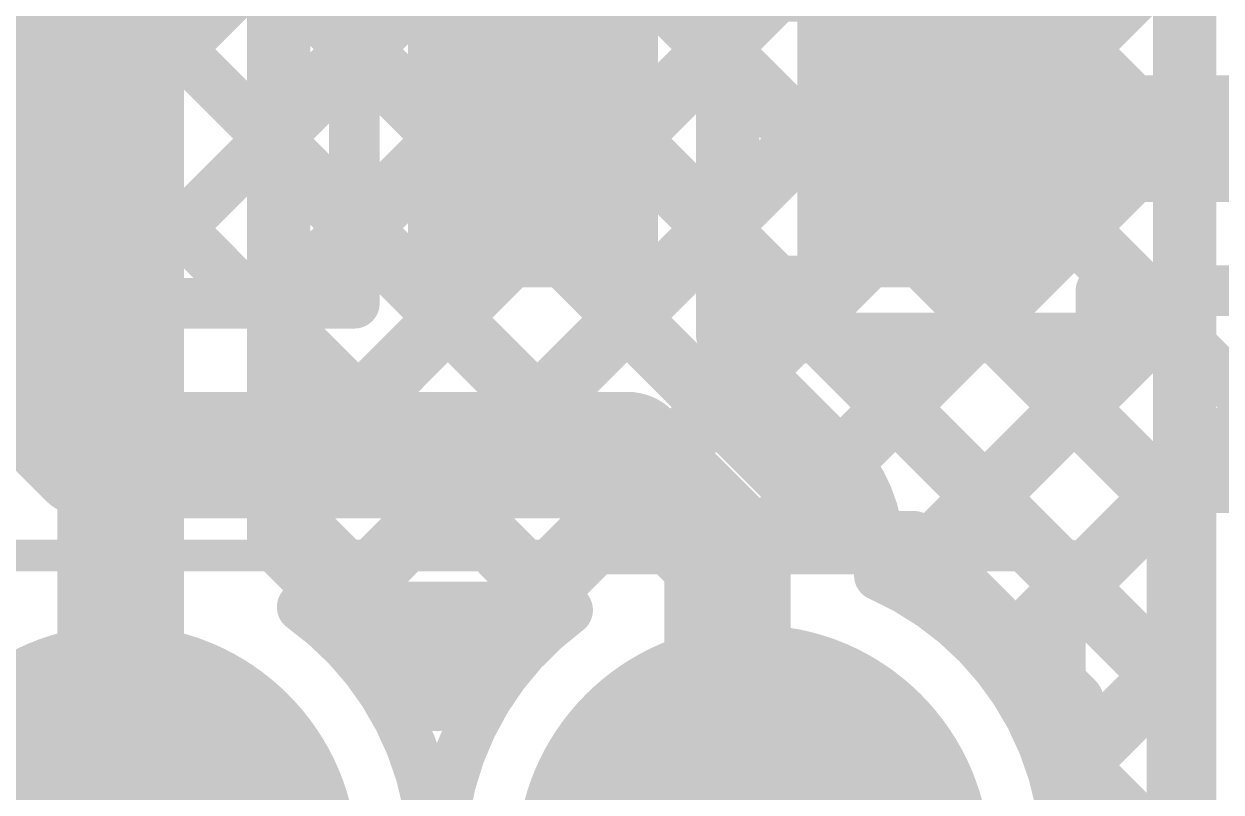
# Model space of a CAD drawing. Header units: inches. Extents: x -1.9 to 9.4, y 0 to 6.7.
# Drawn here: x 0.7271 to 0.9163, y 2.5126 to 2.6339 of the extents above; entities that cross this region are included whole.
import ezdxf

# ---------------------------------------------------------------- set-up
doc = ezdxf.new("R2010")
doc.units = ezdxf.units.IN
doc.header["$MEASUREMENT"] = 0
for name, color, linetype in [('Bottom Layer', 5, 'Continuous'), ('Bottom Solder', 6, 'Continuous'), ('Multi-Layer', 9, 'Continuous'), ('Pad Holes', 156, 'Continuous'), ('Top Layer', 1, 'Continuous'), ('Top Overlay', 2, 'Continuous'), ('Top Paste', 8, 'Continuous'), ('Top Solder', 216, 'Continuous')]:
    doc.layers.add(name, color=color, linetype=linetype)

# ---------------------------------------------------------------- blocks, each defined once
blk = doc.blocks.new('SOP_4_2_54_10')
at = {"layer": 'Top Layer'}
blk.add_hatch(color=1, dxfattribs=at).paths.add_polyline_path([(0.09449, 0.06575), (0.15157, 0.06575), (0.15157, 0.03425), (0.09449, 0.03425)])
at = {"layer": 'Top Paste'}
blk.add_hatch(color=8, dxfattribs=at).paths.add_polyline_path([(0.09449, 0.06575), (0.15157, 0.06575), (0.15157, 0.03425), (0.09449, 0.03425)])
at = {"layer": 'Top Solder'}
blk.add_hatch(color=216, dxfattribs=at).paths.add_polyline_path([(0.09049, 0.06975), (0.15557, 0.06975), (0.15557, 0.03025), (0.09049, 0.03025)])
blk = doc.blocks.new('R___0603_16')
at = {"layer": 'Top Layer'}
for points in [[(-0.015, 0.0175), (-0.015, -0.0175), (-0.045, -0.0175), (-0.045, 0.0175)], [(0.045, 0.0175), (0.045, -0.0175), (0.015, -0.0175), (0.015, 0.0175)]]:
    blk.add_hatch(color=1, dxfattribs=at).paths.add_polyline_path(points)
at = {"layer": 'Top Paste'}
for points in [[(-0.015, 0.0175), (-0.015, -0.0175), (-0.045, -0.0175), (-0.045, 0.0175)], [(0.045, 0.0175), (0.045, -0.0175), (0.015, -0.0175), (0.015, 0.0175)]]:
    blk.add_hatch(color=8, dxfattribs=at).paths.add_polyline_path(points)
at = {"layer": 'Top Solder'}
for points in [[(-0.011, 0.0215), (-0.011, -0.0215), (-0.049, -0.0215), (-0.049, 0.0215)], [(0.049, 0.0215), (0.049, -0.0215), (0.011, -0.0215), (0.011, 0.0215)]]:
    blk.add_hatch(color=216, dxfattribs=at).paths.add_polyline_path(points)
at = {"layer": 'Top Overlay'}
for points in [[(-0.048, 0.021, 0.005, 0.005, 0), (0.048, 0.021, 0.005, 0.005, 0)], [(-0.048, -0.021, 0.005, 0.005, 0), (-0.048, 0.021, 0.005, 0.005, 0)], [(0.048, -0.021, 0.005, 0.005, 0), (0.048, 0.021, 0.005, 0.005, 0)], [(-0.048, -0.021, 0.005, 0.005, 0), (0.048, -0.021, 0.005, 0.005, 0)]]:
    blk.add_lwpolyline(points, format="xyseb", dxfattribs=at)
for points in [[(-0.04925, 0.021, 0.0025, 0.0025, 1), (-0.04675, 0.021, 0.0025, 0.0025, 1)], [(-0.04925, 0.021, 0.0025, 0.0025, 1), (-0.04675, 0.021, 0.0025, 0.0025, 1)], [(0.04675, 0.021, 0.0025, 0.0025, 1), (0.04925, 0.021, 0.0025, 0.0025, 1)], [(0.04675, 0.021, 0.0025, 0.0025, 1), (0.04925, 0.021, 0.0025, 0.0025, 1)], [(-0.04925, -0.021, 0.0025, 0.0025, 1), (-0.04675, -0.021, 0.0025, 0.0025, 1)], [(-0.04925, -0.021, 0.0025, 0.0025, 1), (-0.04675, -0.021, 0.0025, 0.0025, 1)], [(0.04675, -0.021, 0.0025, 0.0025, 1), (0.04925, -0.021, 0.0025, 0.0025, 1)], [(0.04675, -0.021, 0.0025, 0.0025, 1), (0.04925, -0.021, 0.0025, 0.0025, 1)]]:
    blk.add_lwpolyline(points, format="xyseb", close=True, dxfattribs=at)
blk = doc.blocks.new('PH_01338_21')
at = {"layer": 'Bottom Layer'}
h = blk.add_hatch(color=5, dxfattribs=at)
edge = h.paths.add_edge_path()
edge.add_arc((0.1, 0.05), 0.03543, 0, 360)
h = blk.add_hatch(color=5, dxfattribs=at)
edge = h.paths.add_edge_path()
edge.add_arc((0.2, 0.05), 0.03543, 0, 360)
at = {"layer": 'Bottom Solder'}
h = blk.add_hatch(color=6, dxfattribs=at)
edge = h.paths.add_edge_path()
edge.add_arc((0.1, 0.05), 0.03743, 0, 360)
h = blk.add_hatch(color=6, dxfattribs=at)
edge = h.paths.add_edge_path()
edge.add_arc((0.2, 0.05), 0.03743, 0, 360)
at = {"layer": 'Multi-Layer'}
h = blk.add_hatch(color=9, dxfattribs=at)
edge = h.paths.add_edge_path()
edge.add_arc((0.1, 0.05), 0.03543, 0, 360)
h = blk.add_hatch(color=9, dxfattribs=at)
edge = h.paths.add_edge_path()
edge.add_arc((0.2, 0.05), 0.03543, 0, 360)
at = {"layer": 'Pad Holes'}
h = blk.add_hatch(color=7, dxfattribs=at)
edge = h.paths.add_edge_path()
edge.add_arc((0.1, 0.05), 0.02165, 0, 360)
h = blk.add_hatch(color=7, dxfattribs=at)
edge = h.paths.add_edge_path()
edge.add_arc((0.2, 0.05), 0.02165, 0, 360)
at = {"layer": 'Top Layer'}
h = blk.add_hatch(color=1, dxfattribs=at)
edge = h.paths.add_edge_path()
edge.add_arc((0.1, 0.05), 0.03543, 0, 360)
h = blk.add_hatch(color=1, dxfattribs=at)
edge = h.paths.add_edge_path()
edge.add_arc((0.2, 0.05), 0.03543, 0, 360)
at = {"layer": 'Top Solder'}
h = blk.add_hatch(color=216, dxfattribs=at)
edge = h.paths.add_edge_path()
edge.add_arc((0.1, 0.05), 0.03743, 0, 360)
h = blk.add_hatch(color=216, dxfattribs=at)
edge = h.paths.add_edge_path()
edge.add_arc((0.2, 0.05), 0.03743, 0, 360)
at = {"layer": 'Top Overlay'}
for points in [[(-0.25, 0.09842, 0.005, 0.005, 0), (0.25, 0.09842, 0.005, 0.005, 0)], [(0.25, -0.09842, 0.005, 0.005, 0), (0.25, 0.09842, 0.005, 0.005, 0)]]:
    blk.add_lwpolyline(points, format="xyseb", dxfattribs=at)
blk.add_lwpolyline([(0.24875, 0.09842, 0.0025, 0.0025, 1), (0.25125, 0.09842, 0.0025, 0.0025, 1)], format="xyseb", close=True, dxfattribs=at)
blk.add_lwpolyline([(0.24875, 0.09842, 0.0025, 0.0025, 1), (0.25125, 0.09842, 0.0025, 0.0025, 1)], format="xyseb", close=True, dxfattribs=at)

msp = doc.modelspace()

# ---------------------------------------------------------------- linework, layer by layer
at = {"layer": 'Bottom Layer'}
for points in [[(0.74239, 2.50157, 0.02, 0.02, 0), (0.74239, 2.85973, 0.02, 0.02, 0)], [(0.76739, 2.55201, 0.01, 0.01, 0), (0.76739, 2.84723, 0.01, 0.01, 0)], [(0.91055, 2.43861, 0.01, 0.01, 0), (0.91055, 2.80521, 0.01, 0.01, 0)], [(0.76739, 2.61738, 0.01, 0.01, 0), (0.91055, 2.76054, 0.01, 0.01, 0)], [(0.76739, 2.75568, 0.01, 0.01, 0), (0.91055, 2.61252, 0.01, 0.01, 0)], [(0.76739, 2.5891, 0.01, 0.01, 0), (0.91055, 2.73226, 0.01, 0.01, 0)], [(0.76739, 2.7274, 0.01, 0.01, 0), (0.91055, 2.58424, 0.01, 0.01, 0)], [(0.76739, 2.56082, 0.01, 0.01, 0), (0.91055, 2.70397, 0.01, 0.01, 0)], [(0.76739, 2.69911, 0.01, 0.01, 0), (0.91055, 2.55595, 0.01, 0.01, 0)], [(0.77724, 2.54238, 0.01, 0.01, 0), (0.91055, 2.67569, 0.01, 0.01, 0)], [(0.76739, 2.67083, 0.01, 0.01, 0), (0.91055, 2.52767, 0.01, 0.01, 0)], [(0.79138, 2.52824, 0.01, 0.01, 0), (0.91055, 2.64741, 0.01, 0.01, 0)], [(0.76739, 2.64255, 0.01, 0.01, 0), (0.85793, 2.55201, 0.01, 0.01, 0)], [(0.84344, 2.55201, 0.01, 0.01, 0), (0.91055, 2.61912, 0.01, 0.01, 0)], [(0.76739, 2.61426, 0.01, 0.01, 0), (0.82965, 2.55201, 0.01, 0.01, 0)], [(0.86967, 2.54995, 0.01, 0.01, 0), (0.91055, 2.59084, 0.01, 0.01, 0)], [(0.76739, 2.58598, 0.01, 0.01, 0), (0.80927, 2.5441, 0.01, 0.01, 0)], [(0.88381, 2.53581, 0.01, 0.01, 0), (0.91055, 2.56255, 0.01, 0.01, 0)], [(0.76739, 2.55769, 0.01, 0.01, 0), (0.79513, 2.52996, 0.01, 0.01, 0)], [(0.76761, 2.55201, 0.01, 0.01, 0), (0.79239, 2.52722, 0.01, 0.01, 0)], [(0.79239, 2.52722, 0.01, 0.01, 0), (0.81718, 2.55201, 0.01, 0.01, 0)], [(0.81718, 2.55201, 0.01, 0.01, 0), (0.86761, 2.55201, 0.01, 0.01, 0)], [(0.86761, 2.55201, 0.01, 0.01, 0), (0.89283, 2.52679, 0.01, 0.01, 0)], [(0.89283, 2.51654, 0.01, 0.01, 0), (0.91055, 2.53427, 0.01, 0.01, 0)], [(0.89283, 2.47636, 0.01, 0.01, 0), (0.89283, 2.52679, 0.01, 0.01, 0)], [(0.89283, 2.51711, 0.01, 0.01, 0), (0.91055, 2.49939, 0.01, 0.01, 0)]]:
    msp.add_lwpolyline(points, format="xyseb", dxfattribs=at)
for points in [[(0.90805, 2.61912, 0.005, 0.005, 1), (0.91305, 2.61912, 0.005, 0.005, 1)], [(0.76489, 2.61738, 0.005, 0.005, 1), (0.76989, 2.61738, 0.005, 0.005, 1)], [(0.76489, 2.61426, 0.005, 0.005, 1), (0.76989, 2.61426, 0.005, 0.005, 1)], [(0.90805, 2.61252, 0.005, 0.005, 1), (0.91305, 2.61252, 0.005, 0.005, 1)], [(0.90805, 2.59084, 0.005, 0.005, 1), (0.91305, 2.59084, 0.005, 0.005, 1)], [(0.76489, 2.5891, 0.005, 0.005, 1), (0.76989, 2.5891, 0.005, 0.005, 1)], [(0.76489, 2.58598, 0.005, 0.005, 1), (0.76989, 2.58598, 0.005, 0.005, 1)], [(0.90805, 2.58424, 0.005, 0.005, 1), (0.91305, 2.58424, 0.005, 0.005, 1)], [(0.90805, 2.56255, 0.005, 0.005, 1), (0.91305, 2.56255, 0.005, 0.005, 1)], [(0.76489, 2.56082, 0.005, 0.005, 1), (0.76989, 2.56082, 0.005, 0.005, 1)], [(0.76489, 2.55769, 0.005, 0.005, 1), (0.76989, 2.55769, 0.005, 0.005, 1)], [(0.90805, 2.55595, 0.005, 0.005, 1), (0.91305, 2.55595, 0.005, 0.005, 1)], [(0.76489, 2.55201, 0.005, 0.005, 1), (0.76989, 2.55201, 0.005, 0.005, 1)], [(0.76511, 2.55201, 0.005, 0.005, 1), (0.77011, 2.55201, 0.005, 0.005, 1)], [(0.81468, 2.55201, 0.005, 0.005, 1), (0.81968, 2.55201, 0.005, 0.005, 1)], [(0.81468, 2.55201, 0.005, 0.005, 1), (0.81968, 2.55201, 0.005, 0.005, 1)], [(0.82715, 2.55201, 0.005, 0.005, 1), (0.83215, 2.55201, 0.005, 0.005, 1)], [(0.84094, 2.55201, 0.005, 0.005, 1), (0.84594, 2.55201, 0.005, 0.005, 1)], [(0.85543, 2.55201, 0.005, 0.005, 1), (0.86043, 2.55201, 0.005, 0.005, 1)], [(0.86511, 2.55201, 0.005, 0.005, 1), (0.87011, 2.55201, 0.005, 0.005, 1)], [(0.86511, 2.55201, 0.005, 0.005, 1), (0.87011, 2.55201, 0.005, 0.005, 1)], [(0.86717, 2.54995, 0.005, 0.005, 1), (0.87217, 2.54995, 0.005, 0.005, 1)], [(0.80677, 2.5441, 0.005, 0.005, 1), (0.81177, 2.5441, 0.005, 0.005, 1)], [(0.77474, 2.54238, 0.005, 0.005, 1), (0.77974, 2.54238, 0.005, 0.005, 1)], [(0.88131, 2.53581, 0.005, 0.005, 1), (0.88631, 2.53581, 0.005, 0.005, 1)], [(0.90805, 2.53427, 0.005, 0.005, 1), (0.91305, 2.53427, 0.005, 0.005, 1)], [(0.79263, 2.52996, 0.005, 0.005, 1), (0.79763, 2.52996, 0.005, 0.005, 1)], [(0.78888, 2.52824, 0.005, 0.005, 1), (0.79388, 2.52824, 0.005, 0.005, 1)], [(0.78989, 2.52722, 0.005, 0.005, 1), (0.79489, 2.52722, 0.005, 0.005, 1)], [(0.78989, 2.52722, 0.005, 0.005, 1), (0.79489, 2.52722, 0.005, 0.005, 1)], [(0.89033, 2.52679, 0.005, 0.005, 1), (0.89533, 2.52679, 0.005, 0.005, 1)], [(0.89033, 2.52679, 0.005, 0.005, 1), (0.89533, 2.52679, 0.005, 0.005, 1)], [(0.90805, 2.52767, 0.005, 0.005, 1), (0.91305, 2.52767, 0.005, 0.005, 1)], [(0.89033, 2.51711, 0.005, 0.005, 1), (0.89533, 2.51711, 0.005, 0.005, 1)], [(0.89033, 2.51654, 0.005, 0.005, 1), (0.89533, 2.51654, 0.005, 0.005, 1)]]:
    msp.add_lwpolyline(points, format="xyseb", close=True, dxfattribs=at)
at = {"layer": 'Top Layer'}
for points in [[(0.62811, 2.78183, 0.008, 0.008, 0), (0.77934, 2.6306, 0.008, 0.008, 0)], [(0.80834, 2.61583, 0.02, 0.02, 0), (0.80834, 2.67583, 0.02, 0.02, 0)], [(0.74309, 2.62136, 0.008, 0.008, 0), (0.77934, 2.65761, 0.008, 0.008, 0)], [(0.74309, 2.59419, 0.008, 0.008, 0), (0.74309, 2.64534, 0.008, 0.008, 0)], [(0.77934, 2.58983, 0.008, 0.008, 0), (0.77934, 2.64433, 0.008, 0.008, 0)], [(0.83734, 2.5847, 0.008, 0.008, 0), (0.83734, 2.64433, 0.008, 0.008, 0)], [(0.83934, 2.58433, 0.008, 0.008, 0), (0.83934, 2.64433, 0.008, 0.008, 0)], [(0.74309, 2.63857, 0.008, 0.008, 0), (0.77934, 2.60232, 0.008, 0.008, 0)], [(0.74364, 2.59363, 0.008, 0.008, 0), (0.77934, 2.62933, 0.008, 0.008, 0)], [(0.86834, 2.61583, 0.02, 0.02, 0), (1.00834, 2.61583, 0.02, 0.02, 0)], [(0.74309, 2.61028, 0.008, 0.008, 0), (0.76354, 2.58983, 0.008, 0.008, 0)], [(0.76812, 2.58983, 0.008, 0.008, 0), (0.77934, 2.60104, 0.008, 0.008, 0)], [(0.71334, 2.59, 0.02, 0.02, 0), (0.73751, 2.56583, 0.02, 0.02, 0)], [(0.74309, 2.59419, 0.008, 0.008, 0), (0.74745, 2.58983, 0.008, 0.008, 0)], [(0.86517, 2.54545, 0.008, 0.008, 0), (0.91154, 2.59183, 0.008, 0.008, 0)], [(0.89734, 2.59183, 0.008, 0.008, 0), (0.99884, 2.59183, 0.008, 0.008, 0)], [(0.89734, 2.58433, 0.008, 0.008, 0), (0.89734, 2.59183, 0.008, 0.008, 0)], [(0.90297, 2.59183, 0.008, 0.008, 0), (0.9341, 2.56069, 0.008, 0.008, 0)], [(0.90869, 2.56069, 0.008, 0.008, 0), (0.93983, 2.59183, 0.008, 0.008, 0)], [(0.74745, 2.58983, 0.008, 0.008, 0), (0.77934, 2.58983, 0.008, 0.008, 0)], [(0.83934, 2.58433, 0.008, 0.008, 0), (0.89734, 2.58433, 0.008, 0.008, 0)], [(0.84271, 2.57957, 0.008, 0.008, 0), (0.84747, 2.58433, 0.008, 0.008, 0)], [(0.8539, 2.58433, 0.008, 0.008, 0), (0.90857, 2.52966, 0.008, 0.008, 0)], [(0.85678, 2.56535, 0.008, 0.008, 0), (0.87576, 2.58433, 0.008, 0.008, 0)], [(0.88218, 2.58433, 0.008, 0.008, 0), (0.90857, 2.55794, 0.008, 0.008, 0)], [(0.83948, 2.5828, 0.008, 0.008, 0), (0.85528, 2.567, 0.008, 0.008, 0)], [(0.73751, 2.56583, 0.02, 0.02, 0), (0.82251, 2.56583, 0.02, 0.02, 0)], [(0.82251, 2.56583, 0.02, 0.02, 0), (0.83831, 2.55003, 0.02, 0.02, 0)], [(0.85528, 2.567, 0.008, 0.008, -0.198912), (0.86231, 2.55003, 0.008, 0.008, 0)], [(0.85528, 2.567, 0.008, 0.008, -0.198912), (0.86231, 2.55003, 0.008, 0.008, 0)], [(0.88075, 2.53275, 0.008, 0.008, 0), (0.90857, 2.56057, 0.008, 0.008, 0)], [(0.90857, 2.56069, 0.008, 0.008, 0), (1.00901, 2.56069, 0.008, 0.008, 0)], [(0.90857, 2.48544, 0.008, 0.008, 0), (0.90857, 2.56069, 0.008, 0.008, 0)], [(0.83831, 2.50566, 0.02, 0.02, 0), (0.83831, 2.55003, 0.02, 0.02, 0)], [(0.86231, 2.54682, 0.008, 0.008, 0), (0.86231, 2.55003, 0.008, 0.008, 0)], [(0.79183, 2.50157, 0.008, 0.008, -1.852365), (0.72272, 2.54693, 0.008, 0.008, 0)], [(0.86231, 2.54682, 0.008, 0.008, -0.297354), (0.89183, 2.50157, 0.008, 0.008, 0)], [(0.77109, 2.54183, 0.008, 0.008, 0), (0.81257, 2.54183, 0.008, 0.008, 0)], [(0.77109, 2.54183, 0.008, 0.008, -0.242459), (0.79183, 2.50157, 0.008, 0.008, 0)], [(0.77424, 2.53938, 0.008, 0.008, 0), (0.77669, 2.54183, 0.008, 0.008, 0)], [(0.78326, 2.54183, 0.008, 0.008, 0), (0.7993, 2.52579, 0.008, 0.008, 0)], [(0.78668, 2.52353, 0.008, 0.008, 0), (0.80497, 2.54183, 0.008, 0.008, 0)], [(0.89183, 2.50157, 0.008, 0.008, -1.625144), (0.81304, 2.54135, 0.008, 0.008, 0)], [(0.89025, 2.51396, 0.008, 0.008, 0), (0.90857, 2.53228, 0.008, 0.008, 0)], [(0.88695, 2.52299, 0.008, 0.008, 0), (0.90857, 2.50137, 0.008, 0.008, 0)], [(0.83831, 2.50566, 0.02, 0.02, 0), (0.84239, 2.50157, 0.02, 0.02, 0)]]:
    msp.add_lwpolyline(points, format="xyseb", dxfattribs=at)
for points in [[(0.77734, 2.6306, 0.004, 0.004, 1), (0.78134, 2.6306, 0.004, 0.004, 1)], [(0.77734, 2.62933, 0.004, 0.004, 1), (0.78134, 2.62933, 0.004, 0.004, 1)], [(0.74109, 2.62136, 0.004, 0.004, 1), (0.74509, 2.62136, 0.004, 0.004, 1)], [(0.80334, 2.61583, 0.01, 0.01, 1), (0.81334, 2.61583, 0.01, 0.01, 1)], [(0.86334, 2.61583, 0.01, 0.01, 1), (0.87334, 2.61583, 0.01, 0.01, 1)], [(0.74109, 2.61028, 0.004, 0.004, 1), (0.74509, 2.61028, 0.004, 0.004, 1)], [(0.77734, 2.60232, 0.004, 0.004, 1), (0.78134, 2.60232, 0.004, 0.004, 1)], [(0.77734, 2.60104, 0.004, 0.004, 1), (0.78134, 2.60104, 0.004, 0.004, 1)], [(0.74109, 2.59419, 0.004, 0.004, 1), (0.74509, 2.59419, 0.004, 0.004, 1)], [(0.74109, 2.59419, 0.004, 0.004, 1), (0.74509, 2.59419, 0.004, 0.004, 1)], [(0.74164, 2.59363, 0.004, 0.004, 1), (0.74564, 2.59363, 0.004, 0.004, 1)], [(0.89534, 2.59183, 0.004, 0.004, 1), (0.89934, 2.59183, 0.004, 0.004, 1)], [(0.89534, 2.59183, 0.004, 0.004, 1), (0.89934, 2.59183, 0.004, 0.004, 1)], [(0.90097, 2.59183, 0.004, 0.004, 1), (0.90497, 2.59183, 0.004, 0.004, 1)], [(0.90954, 2.59183, 0.004, 0.004, 1), (0.91354, 2.59183, 0.004, 0.004, 1)], [(0.74545, 2.58983, 0.004, 0.004, 1), (0.74945, 2.58983, 0.004, 0.004, 1)], [(0.74545, 2.58983, 0.004, 0.004, 1), (0.74945, 2.58983, 0.004, 0.004, 1)], [(0.76154, 2.58983, 0.004, 0.004, 1), (0.76554, 2.58983, 0.004, 0.004, 1)], [(0.76612, 2.58983, 0.004, 0.004, 1), (0.77012, 2.58983, 0.004, 0.004, 1)], [(0.77734, 2.58983, 0.004, 0.004, 1), (0.78134, 2.58983, 0.004, 0.004, 1)], [(0.77734, 2.58983, 0.004, 0.004, 1), (0.78134, 2.58983, 0.004, 0.004, 1)], [(0.83534, 2.5847, 0.004, 0.004, 1), (0.83934, 2.5847, 0.004, 0.004, 1)], [(0.83734, 2.58433, 0.004, 0.004, 1), (0.84134, 2.58433, 0.004, 0.004, 1)], [(0.83734, 2.58433, 0.004, 0.004, 1), (0.84134, 2.58433, 0.004, 0.004, 1)], [(0.84547, 2.58433, 0.004, 0.004, 1), (0.84947, 2.58433, 0.004, 0.004, 1)], [(0.8519, 2.58433, 0.004, 0.004, 1), (0.8559, 2.58433, 0.004, 0.004, 1)], [(0.87376, 2.58433, 0.004, 0.004, 1), (0.87776, 2.58433, 0.004, 0.004, 1)], [(0.88018, 2.58433, 0.004, 0.004, 1), (0.88418, 2.58433, 0.004, 0.004, 1)], [(0.89534, 2.58433, 0.004, 0.004, 1), (0.89934, 2.58433, 0.004, 0.004, 1)], [(0.89534, 2.58433, 0.004, 0.004, 1), (0.89934, 2.58433, 0.004, 0.004, 1)], [(0.83748, 2.5828, 0.004, 0.004, 1), (0.84148, 2.5828, 0.004, 0.004, 1)], [(0.84071, 2.57957, 0.004, 0.004, 1), (0.84471, 2.57957, 0.004, 0.004, 1)], [(0.73251, 2.56583, 0.01, 0.01, 1), (0.74251, 2.56583, 0.01, 0.01, 1)], [(0.73251, 2.56583, 0.01, 0.01, 1), (0.74251, 2.56583, 0.01, 0.01, 1)], [(0.81751, 2.56583, 0.01, 0.01, 1), (0.82751, 2.56583, 0.01, 0.01, 1)], [(0.81751, 2.56583, 0.01, 0.01, 1), (0.82751, 2.56583, 0.01, 0.01, 1)], [(0.85328, 2.567, 0.004, 0.004, 1), (0.85728, 2.567, 0.004, 0.004, 1)], [(0.85328, 2.567, 0.004, 0.004, 1), (0.85728, 2.567, 0.004, 0.004, 1)], [(0.85328, 2.567, 0.004, 0.004, 1), (0.85728, 2.567, 0.004, 0.004, 1)], [(0.85478, 2.56535, 0.004, 0.004, 1), (0.85878, 2.56535, 0.004, 0.004, 1)], [(0.90657, 2.56069, 0.004, 0.004, 1), (0.91057, 2.56069, 0.004, 0.004, 1)], [(0.90657, 2.56069, 0.004, 0.004, 1), (0.91057, 2.56069, 0.004, 0.004, 1)], [(0.90657, 2.56057, 0.004, 0.004, 1), (0.91057, 2.56057, 0.004, 0.004, 1)], [(0.90669, 2.56069, 0.004, 0.004, 1), (0.91069, 2.56069, 0.004, 0.004, 1)], [(0.90657, 2.55794, 0.004, 0.004, 1), (0.91057, 2.55794, 0.004, 0.004, 1)], [(0.83331, 2.55003, 0.01, 0.01, 1), (0.84331, 2.55003, 0.01, 0.01, 1)], [(0.83331, 2.55003, 0.01, 0.01, 1), (0.84331, 2.55003, 0.01, 0.01, 1)], [(0.86031, 2.55003, 0.004, 0.004, 1), (0.86431, 2.55003, 0.004, 0.004, 1)], [(0.86031, 2.55003, 0.004, 0.004, 1), (0.86431, 2.55003, 0.004, 0.004, 1)], [(0.86031, 2.55003, 0.004, 0.004, 1), (0.86431, 2.55003, 0.004, 0.004, 1)], [(0.86031, 2.54682, 0.004, 0.004, 1), (0.86431, 2.54682, 0.004, 0.004, 1)], [(0.86031, 2.54682, 0.004, 0.004, 1), (0.86431, 2.54682, 0.004, 0.004, 1)], [(0.86317, 2.54545, 0.004, 0.004, 1), (0.86717, 2.54545, 0.004, 0.004, 1)], [(0.76909, 2.54183, 0.004, 0.004, 1), (0.77309, 2.54183, 0.004, 0.004, 1)], [(0.76909, 2.54183, 0.004, 0.004, 1), (0.77309, 2.54183, 0.004, 0.004, 1)], [(0.77469, 2.54183, 0.004, 0.004, 1), (0.77869, 2.54183, 0.004, 0.004, 1)], [(0.78126, 2.54183, 0.004, 0.004, 1), (0.78526, 2.54183, 0.004, 0.004, 1)], [(0.80297, 2.54183, 0.004, 0.004, 1), (0.80697, 2.54183, 0.004, 0.004, 1)], [(0.81057, 2.54183, 0.004, 0.004, 1), (0.81457, 2.54183, 0.004, 0.004, 1)], [(0.81104, 2.54135, 0.004, 0.004, 1), (0.81504, 2.54135, 0.004, 0.004, 1)], [(0.77224, 2.53938, 0.004, 0.004, 1), (0.77624, 2.53938, 0.004, 0.004, 1)], [(0.87875, 2.53275, 0.004, 0.004, 1), (0.88275, 2.53275, 0.004, 0.004, 1)], [(0.90657, 2.53228, 0.004, 0.004, 1), (0.91057, 2.53228, 0.004, 0.004, 1)], [(0.90657, 2.52966, 0.004, 0.004, 1), (0.91057, 2.52966, 0.004, 0.004, 1)], [(0.7973, 2.52579, 0.004, 0.004, 1), (0.8013, 2.52579, 0.004, 0.004, 1)], [(0.78468, 2.52353, 0.004, 0.004, 1), (0.78868, 2.52353, 0.004, 0.004, 1)], [(0.88495, 2.52299, 0.004, 0.004, 1), (0.88895, 2.52299, 0.004, 0.004, 1)], [(0.88825, 2.51396, 0.004, 0.004, 1), (0.89225, 2.51396, 0.004, 0.004, 1)], [(0.83331, 2.50566, 0.01, 0.01, 1), (0.84331, 2.50566, 0.01, 0.01, 1)], [(0.83331, 2.50566, 0.01, 0.01, 1), (0.84331, 2.50566, 0.01, 0.01, 1)]]:
    msp.add_lwpolyline(points, format="xyseb", close=True, dxfattribs=at)

# ---------------------------------------------------------------- block references
at = {"rotation": 270}
msp.add_blockref('SOP_4_2_54_10', (0.66334, 2.72583), dxfattribs=at)
for name, p in [('R___0603_16', (0.83834, 2.61583)), ('PH_01338_21', (0.64239, 2.45157))]:
    msp.add_blockref(name, p)

doc.saveas('drawing.dxf')
